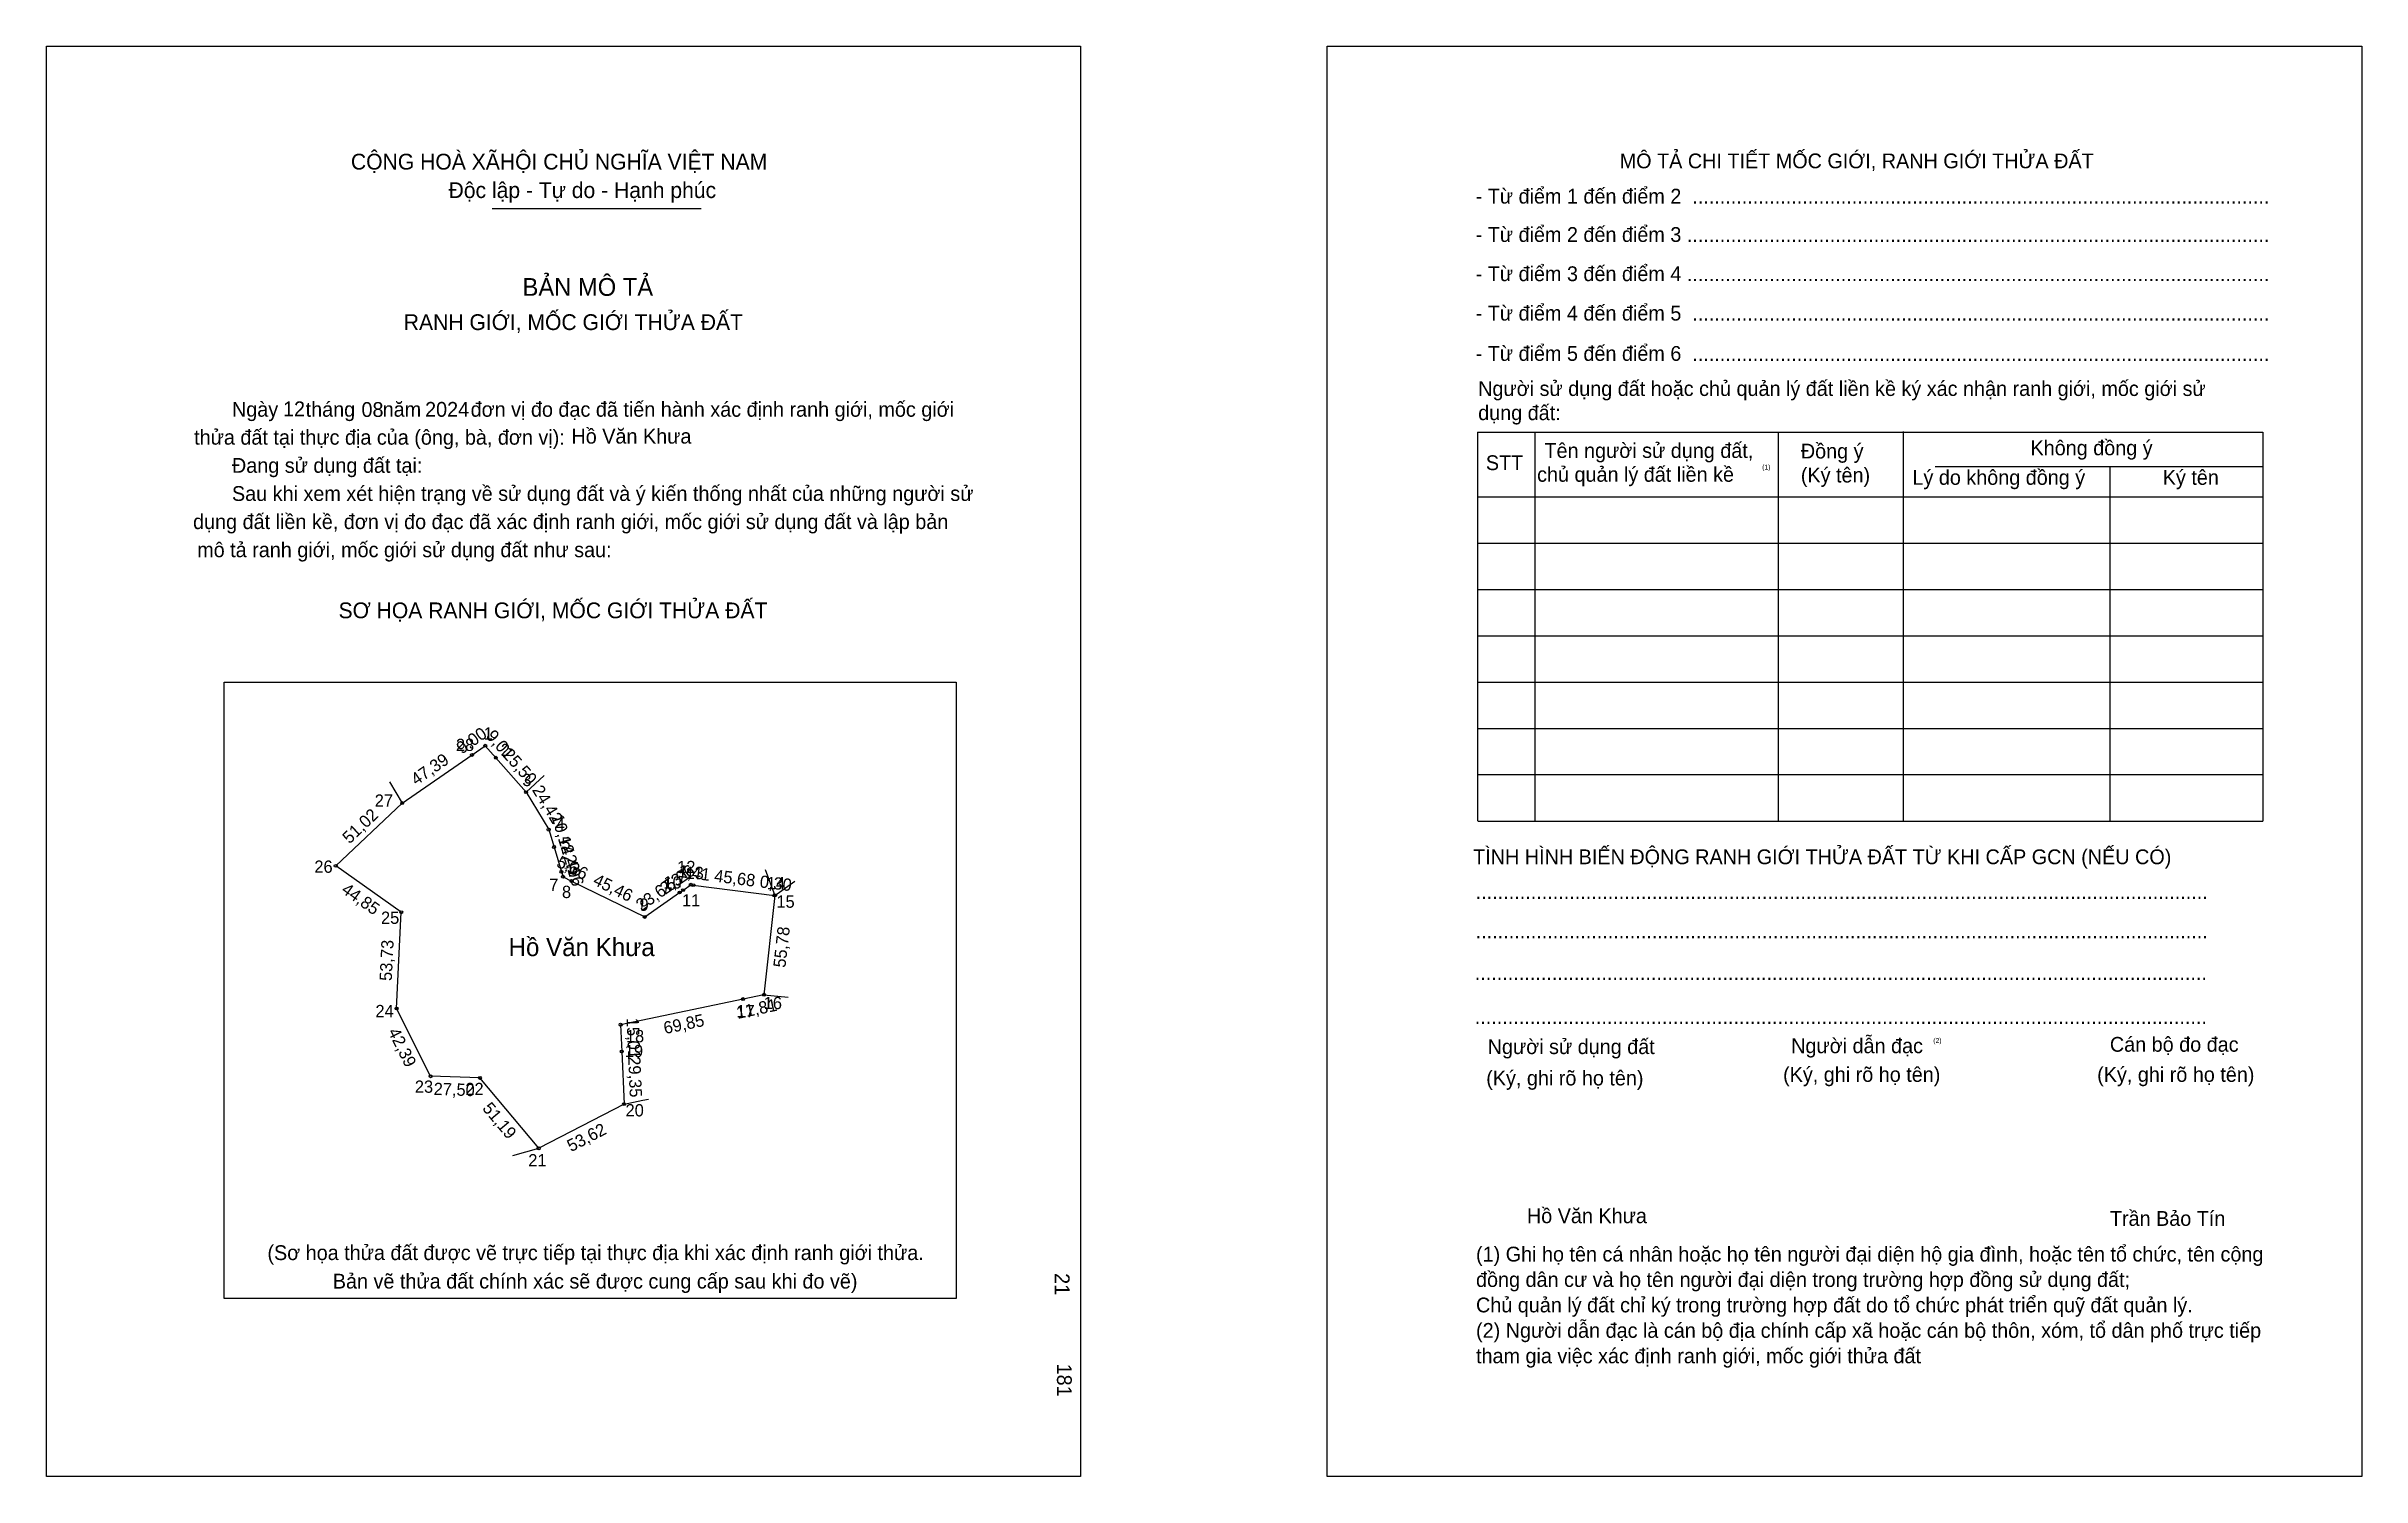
# Model space of a CAD drawing. Extents: x 546805 to 548098, y 1825830 to 1826629.
import ezdxf

# ---------------------------------------------------------------- set-up
doc = ezdxf.new("R2010")
doc.units = 0
for name, color, linetype in [('bmtKhungInTrang1', 7, 'Continuous'), ('bmtKhungInTrang2', 7, 'Continuous'), ('bmtNoiDung', 7, 'Continuous'), ('bmtTemplate', 7, 'Continuous'), ('CanhThua', 7, 'Continuous'), ('ChieuDaiCanhThua', 7, 'Continuous'), ('MocDinhThua', 7, 'Continuous'), ('RauThua', 7, 'Continuous'), ('SoHieuDinhThua', 7, 'Continuous'), ('TenChuSuDung', 7, 'Continuous')]:
    doc.layers.add(name, color=color, linetype=linetype)

msp = doc.modelspace()

# ---------------------------------------------------------------- linework, layer by layer
at = {"layer": 'bmtKhungInTrang1'}
msp.add_lwpolyline([(546805.4, 1826628.6), (547382.7, 1826628.6), (547382.7, 1825830.1), (546805.4, 1825830.1)], close=True, dxfattribs=at)
at = {"layer": 'bmtKhungInTrang2'}
msp.add_lwpolyline([(547520.4, 1826628.6), (548097.8, 1826628.6), (548097.8, 1825830.1), (547520.4, 1825830.1)], close=True, dxfattribs=at)
at = {"layer": 'bmtTemplate'}
for p, q in [((547054.2, 1826538.1), (547170.9, 1826538.1)), ((547636.2, 1826413.2), (547636.2, 1826196.1)), ((547772, 1826413.2), (547772, 1826196.1)), ((547841.9, 1826413.5), (547841.9, 1826196.1)), ((548042.5, 1826413.2), (548042.5, 1826196.1)), ((547859.6, 1826394.1), (548042.5, 1826394.1)), ((547604.6, 1826377), (548042.5, 1826377)), ((547604.6, 1826351.2), (548042.5, 1826351.2)), ((547604.6, 1826325.4), (548042.5, 1826325.4)), ((547604.6, 1826299.5), (548042.5, 1826299.5)), ((547604.6, 1826273.7), (548042.5, 1826273.7)), ((547604.6, 1826247.8), (548042.5, 1826247.8)), ((547604.6, 1826222), (548042.5, 1826222)), ((547604.6, 1826196.1), (548042.5, 1826196.1))]:
    msp.add_line(p, q, dxfattribs=at)
for points in [[(547604.3, 1826413.2), (548042.5, 1826413.2)], [(547604.3, 1826413.2), (547604.3, 1826196.1)], [(547957.2, 1826393.8), (547957.2, 1826196.1)]]:
    msp.add_lwpolyline(points, dxfattribs=at)
msp.add_lwpolyline([(546904.7, 1825929.5), (546904.7, 1826273.6), (547313.2, 1826273.6), (547313.2, 1825929.5)], close=True, dxfattribs=at)
at = {"layer": 'CanhThua'}
for p, q in [((547043, 1826233), (547050.4, 1826238.1)), ((547050.4, 1826238.1), (547056.3, 1826231.4)), ((547004, 1826206.1), (547043, 1826233)), ((547056.3, 1826231.4), (547073.2, 1826212.2)), ((547073.2, 1826212.2), (547085.8, 1826191.3)), ((546966.9, 1826171.1), (547004, 1826206.1)), ((547085.8, 1826191.3), (547088.8, 1826181.6)), ((547003.5, 1826145.2), (546966.9, 1826171.1)), ((547088.8, 1826181.6), (547092.9, 1826167.8)), ((547092.9, 1826167.8), (547093.8, 1826165)), ((547093.8, 1826165), (547098.6, 1826162.6)), ((547098.6, 1826162.6), (547139.4, 1826142.6)), ((547160.8, 1826157.5), (547165.1, 1826160.5)), ((547165.1, 1826160.5), (547166.5, 1826160.3)), ((547166.5, 1826160.3), (547211.8, 1826154.6)), ((547000.9, 1826091.5), (547003.5, 1826145.2)), ((547139.4, 1826142.6), (547158.9, 1826156.2)), ((547158.9, 1826156.2), (547160.8, 1826157.5)), ((547212.1, 1826154.6), (547205.9, 1826099.1)), ((547211.8, 1826154.6), (547212.1, 1826154.6)), ((547194.3, 1826096.7), (547125.9, 1826082.4)), ((547205.9, 1826099.1), (547194.3, 1826096.7)), ((547019.9, 1826053.6), (547000.9, 1826091.5)), ((547125.9, 1826082.4), (547126.6, 1826067.4)), ((547126.6, 1826067.4), (547127.9, 1826038.1)), ((547047.4, 1826052.7), (547019.9, 1826053.6)), ((547080.2, 1826013.4), (547047.4, 1826052.7)), ((547127.9, 1826038.1), (547080.2, 1826013.4))]:
    msp.add_line(p, q, dxfattribs=at)
at = {"layer": 'MocDinhThua'}
for centre in [(547050.4, 1826238.1), (547043, 1826233), (547056.3, 1826231.4), (547073.2, 1826212.2), (547004, 1826206.1), (547085.8, 1826191.3), (546966.9, 1826171.1), (547088.8, 1826181.6), (547092.9, 1826167.8), (547093.8, 1826165), (547098.6, 1826162.6), (547160.8, 1826157.5), (547165.1, 1826160.5), (547166.5, 1826160.3), (547003.5, 1826145.2), (547158.9, 1826156.2), (547211.8, 1826154.6), (547212.1, 1826154.6), (547139.4, 1826142.6), (547194.3, 1826096.7), (547205.9, 1826099.1), (547000.9, 1826091.5), (547125.9, 1826082.4), (547126.6, 1826067.4), (547019.9, 1826053.6), (547047.4, 1826052.7), (547127.9, 1826038.1), (547080.2, 1826013.4)]:
    msp.add_circle(centre, 0.822, dxfattribs=at)
at = {"layer": 'RauThua'}
for p, q in [((546997, 1826218), (547004, 1826206.1)), ((546997, 1826218), (547004, 1826206.1)), ((547073.2, 1826212.2), (547083.2, 1826221.5)), ((547206.6, 1826169.1), (547212.1, 1826154.6)), ((547212.1, 1826154.6), (547223.1, 1826162.6)), ((547205.9, 1826099.1), (547219.5, 1826097.8)), ((547127.9, 1826038.1), (547138.4, 1826040.2)), ((547138.4, 1826040.2), (547141.5, 1826040.9)), ((547065.8, 1826009.3), (547080.2, 1826013.4))]:
    msp.add_line(p, q, dxfattribs=at)

# ---------------------------------------------------------------- texts
at = {"layer": 'bmtNoiDung'}
for s, height, p in [('12', 8.26, (546937.5, 1826422.1)), ('08', 8.26, (546981.3, 1826421.7)), ('2024', 8.26, (547016.8, 1826421.8)), ('Hồ Văn Khưa', 8.261, (547098.5, 1826406.8)), ('Hồ Văn Khưa', 8.261, (547631.8, 1825971.6))]:
    msp.add_text(s, height=height, dxfattribs=at).set_placement(p)
for s, p in [('21', (547368.3, 1825943.7)), ('181', (547369.5, 1825893.2))]:
    msp.add_text(s, height=8.26, rotation=270, dxfattribs=at).set_placement(p)
at = {"layer": 'bmtTemplate'}
for s, height, p in [('CỘNG HOÀ XÃHỘI CHỦ NGHĨA VIỆT NAM', 8.811, (546975.4, 1826559.8)), ('MÔ TẢ CHI TIẾT MỐC GIỚI, RANH GIỚI THỬA ĐẤT', 8.258, (547683.6, 1826560.5)), ('Độc lập - Tự do - Hạnh phúc', 8.811, (547029.9, 1826543.9)), ('- Từ điểm 1 đến điểm 2  .........................................................................................................', 8.2576, (547603.2, 1826540.8)), ('- Từ điểm 2 đến điểm 3 ..........................................................................................................', 8.2576, (547603.2, 1826519.4)), ('- Từ điểm 3 đến điểm 4 ..........................................................................................................', 8.2576, (547603.2, 1826497.5)), ('BẢN MÔ TẢ', 9.91, (547071.2, 1826489.3)), ('RANH GIỚI, MỐC GIỚI THỬA ĐẤT', 8.811, (547004.9, 1826470.2)), ('- Từ điểm 4 đến điểm 5  .........................................................................................................', 8.2576, (547603.2, 1826475.5)), ('- Từ điểm 5 đến điểm 6  .........................................................................................................', 8.2576, (547603.2, 1826453)), ('Người sử dụng đất hoặc chủ quản lý đất liền kề ký xác nhận ranh giới, mốc giới sử', 8.258, (547604.6, 1826433.4)), ('Ngày     tháng     năm         đơn vị đo đạc đã tiến hành xác định ranh giới, mốc giới ', 8.261, (546909, 1826421.8)), ('dụng đất:', 8.26, (547604.6, 1826419.9)), ('thửa đất tại thực địa của (ông, bà, đơn vị):', 8.261, (546887.9, 1826406.2)), ('Tên người sử dụng đất,', 8.258, (547641.6, 1826398.8)), ('Đồng ý', 8.26, (547784.7, 1826398.5)), ('Không đồng ý', 8.258, (547912.9, 1826400.3)), ('Đang sử dụng đất tại:', 8.261, (546909, 1826390.5)), ('STT', 8.26, (547608.9, 1826392)), ('chủ quản lý đất liền kề', 8.258, (547637.5, 1826385.5)), ('(1)', 2.75, (547763.1, 1826392.3)), ('(Ký tên)', 8.26, (547784.7, 1826385.1)), ('Lý do không đồng ý', 8.258, (547847, 1826383.8)), ('Ký tên', 8.26, (547986.7, 1826383.8)), ('Sau khi xem xét hiện trạng về sử dụng đất và ý kiến thống nhất của những người sử ', 8.261, (546909, 1826374.8)), ('dụng đất liền kề, đơn vị đo đạc đã xác định ranh giới, mốc giới sử dụng đất và lập bản', 8.261, (546887.3, 1826359.1)), ('mô tả ranh giới, mốc giới sử dụng đất như sau:', 8.261, (546889.6, 1826343.4)), ('SƠ HỌA RANH GIỚI, MỐC GIỚI THỬA ĐẤT', 8.811, (546968.5, 1826309.3)), ('TÌNH HÌNH BIẾN ĐỘNG RANH GIỚI THỬA ĐẤT TỪ KHI CẤP GCN (NẾU CÓ)', 8.258, (547601.8, 1826172)), ('.....................................................................................................................................', 8.27, (547603.2, 1826152.6)), ('.....................................................................................................................................', 8.27, (547603.2, 1826130.6)), ('.....................................................................................................................................', 8.27, (547602.7, 1826107.4)), ('.....................................................................................................................................', 8.27, (547602.7, 1826082.8)), ('Người sử dụng đất', 8.258, (547609.9, 1826066)), ('Người dẫn đạc', 8.258, (547779.3, 1826066.5)), ('(2)', 2.75, (547858.6, 1826072.2)), ('Cán bộ đo đạc', 8.258, (547957.2, 1826067.3)), ('(Ký, ghi rõ họ tên)', 8.258, (547609.1, 1826048.5)), ('(Ký, ghi rõ họ tên)', 8.258, (547774.8, 1826050.5)), ('(Ký, ghi rõ họ tên)', 8.258, (547950.1, 1826050.5)), ('Trần Bảo Tín', 8.258, (547957.2, 1825970.1)), ('(Sơ họa thửa đất được vẽ trực tiếp tại thực địa khi xác định ranh giới thửa.', 8.261, (546928.8, 1825951)), ('(1) Ghi họ tên cá nhân hoặc họ tên người đại diện hộ gia đình, hoặc tên tổ chức, tên cộng', 8.258, (547603.4, 1825950.2)), ('Bản vẽ thửa đất chính xác sẽ được cung cấp sau khi đo vẽ)', 8.261, (546965.3, 1825935.1)), ('đồng dân cư và họ tên người đại diện trong trường hợp đồng sử dụng đất;', 8.258, (547603.4, 1825936)), ('Chủ quản lý đất chỉ ký trong trường hợp đất do tổ chức phát triển quỹ đất quản lý.', 8.258, (547603.4, 1825921.8)), ('(2) Người dẫn đạc là cán bộ địa chính cấp xã hoặc cán bộ thôn, xóm, tổ dân phố trực tiếp', 8.258, (547603.4, 1825907.6)), ('tham gia việc xác định ranh giới, mốc giới thửa đất', 8.258, (547603.4, 1825893.4))]:
    msp.add_text(s, height=height, dxfattribs=at).set_placement(p)
at = {"layer": 'ChieuDaiCanhThua'}
for s, rotation, p in [('9,00', 34.5941, (547037.3, 1826233.2)), ('9,01', 311.2672, (547050.4, 1826243.3)), ('25,50', 311.2686, (547059.6, 1826232.9)), ('47,39', 34.5938, (547011.9, 1826215.7)), ('24,42', 301.2587, (547076.3, 1826213.5)), ('51,02', 43.3766, (546974.6, 1826183)), ('10,12', 286.8451, (547087.2, 1826198.7)), ('14,41', 286.8466, (547090.9, 1826186.3)), ('5,36', 333.8744, (547089.6, 1826170.9)), ('2,96', 286.8511, (547094, 1826176.1)), ('5,26', 34.8832, (547153.5, 1826156.6)), ('1,41', 352.7944, (547157.8, 1826164.9)), ('44,85', 324.702, (546969.6, 1826156.5)), ('45,46', 333.8718, (547110, 1826160.9)), ('23,67', 34.8957, (547137.5, 1826145.5)), ('2,31', 34.8945, (547150.9, 1826154.8)), ('45,68', 352.8062, (547177.9, 1826162.3)), ('0,30', 352.8987, (547203.3, 1826159.1)), ('55,78', 83.5957, (547217.9, 1826114)), ('53,73', 87.2532, (546998.2, 1826106.7)), ('11,81', 11.8314, (547191.3, 1826085.6)), ('15,01', 272.4706, (547129.2, 1826086.1)), ('69,85', 11.8307, (547150.7, 1826077.1)), ('42,39', 296.5348, (546995.9, 1826078.5)), ('29,35', 272.4739, (547130.1, 1826064.6)), ('27,50', 358.156, (547021.5, 1826043.2)), ('51,19', 309.949, (547048.4, 1826035.5)), ('53,62', 27.3426, (547098.3, 1826011.2))]:
    msp.add_text(s, height=6.85, rotation=rotation, dxfattribs=at).set_placement(p)
at = {"layer": 'SoHieuDinhThua'}
for s, p in [('1', (547049.5, 1826241.5)), ('28', (547034, 1826235.2)), ('2', (547059.1, 1826232.4)), ('3', (547071.1, 1826215.6)), ('27', (546988.7, 1826204.1)), ('4', (547089.7, 1826190.7)), ('5', (547092.9, 1826180.2)), ('26', (546955, 1826167.2)), ('6', (547097.1, 1826166.4)), ('12', (547157.5, 1826167)), ('13', (547162.2, 1826163.7)), ('7', (547086.1, 1826157.1)), ('8', (547093.2, 1826153.1)), ('10', (547149.8, 1826158.4)), ('14', (547207.5, 1826158)), ('25', (546992.2, 1826138.7)), ('9', (547136.5, 1826146)), ('11', (547160.2, 1826148.4)), ('15', (547212.9, 1826147.7)), ('24', (546989.1, 1826086.6)), ('17', (547190.6, 1826086.6)), ('16', (547205.8, 1826091.1)), ('19', (547128.3, 1826064.3)), ('18', (547128.9, 1826072.6)), ('23', (547011.1, 1826044.4)), ('22', (547039.3, 1826043.1)), ('20', (547128.7, 1826031.2)), ('21', (547074.4, 1826003.3))]:
    msp.add_text(s, height=6.85, dxfattribs=at).set_placement(p)
at = {"layer": 'TenChuSuDung'}
msp.add_text('Hồ Văn Khưa', height=10.064, dxfattribs=at).set_placement((547063.4, 1826120.7))

doc.saveas('drawing.dxf')
